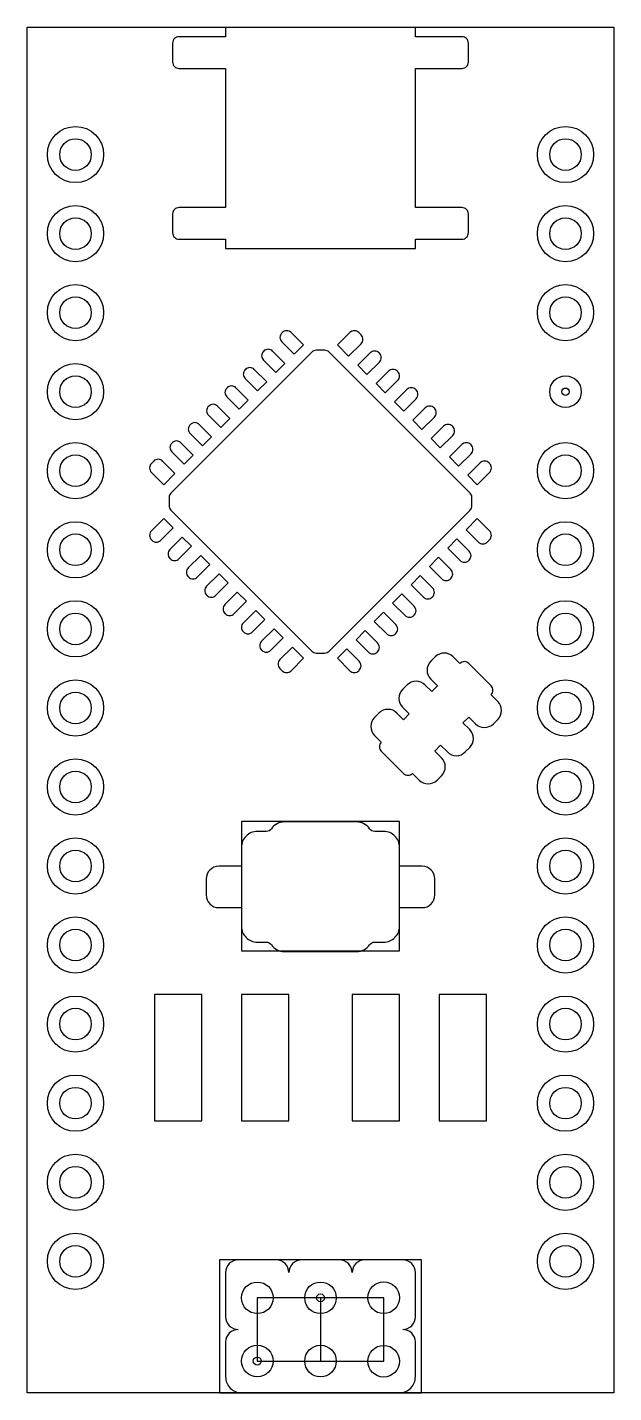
# Model space of a CAD drawing. Header units: millimetres. Extents: x -18.5 to 0, y 0 to 43.2.
import ezdxf

# ---------------------------------------------------------------- set-up
doc = ezdxf.new("R2010")
doc.units = ezdxf.units.MM
doc.layers.get('0').update_dxf_attribs({"linetype": 'CONTINUOUS'})

msp = doc.modelspace()

# ---------------------------------------------------------------- linework, layer by layer
for p, q in [((-11.269, 3), (-11.271, 1)), ((-7.271, 3.002), (-11.269, 3)), ((-9.271, 3), (-9.271, 0.998)), ((-7.271, 0.996), (-7.271, 3.002)), ((-11.271, 1), (-7.271, 0.996)), ((-6.771, 0), (-11.771, 0))]:
    msp.add_line(p, q)
for points in [[(-12.271, 1.6), (-12.271, 0.5, 0.414214), (-11.771, 0), (-18.542, 0), (-18.542, 43.18), (-12.271, 43.18), (-12.271, 42.88), (-13.748, 42.88, 0.414214), (-13.948, 42.68), (-13.948, 42.08, 0.414214), (-13.748, 41.88), (-12.271, 41.88), (-12.271, 37.48), (-13.748, 37.48, 0.414214), (-13.948, 37.28), (-13.948, 36.68, 0.414214), (-13.748, 36.48), (-12.271, 36.48), (-12.271, 36.18), (-6.271, 36.18), (-6.271, 36.48), (-4.794, 36.48, 0.414214), (-4.594, 36.68), (-4.594, 37.28, 0.414214), (-4.794, 37.48), (-6.271, 37.48), (-6.271, 41.88), (-4.794, 41.88, 0.414214), (-4.594, 42.08), (-4.594, 42.68, 0.414214), (-4.794, 42.88), (-6.271, 42.88), (-6.271, 43.18), (0, 43.18), (0, 0), (-6.771, 0, 0.414214), (-6.271, 0.5), (-6.271, 1.6, 0.414214), (-6.671, 2, 0.414214), (-6.271, 2.4), (-6.271, 3.8, 0.414214), (-6.671, 4.2), (-7.871, 4.2, 0.414214), (-8.271, 3.8, 0.414214), (-8.671, 4.2), (-9.871, 4.2, 0.414214), (-10.271, 3.8, 0.414214), (-10.671, 4.2), (-11.871, 4.2, 0.414214), (-12.271, 3.8), (-12.271, 2.4, 0.414214), (-11.871, 2, 0.414214)], [(-10.48, 33.526), (-10.494, 33.512, 0.414214), (-10.494, 33.23), (-10.104, 32.839), (-9.807, 33.136), (-10.197, 33.526, 0.414214)], [(-8.381, 32.781), (-7.99, 33.172, 0.414214), (-7.99, 33.455), (-8.062, 33.526, 0.414214), (-8.345, 33.526), (-8.735, 33.136)], [(-9.542, 32.909), (-14, 28.451, 0.198912), (-14.059, 28.309), (-14.059, 28.051, 0.198912), (-14, 27.909), (-9.542, 23.451, 0.198912), (-9.4, 23.392), (-9.142, 23.392, 0.198912), (-9, 23.451), (-4.542, 27.909, 0.198912), (-4.483, 28.051), (-4.483, 28.309, 0.198912), (-4.542, 28.451), (-9, 32.909, 0.198912), (-9.142, 32.968), (-9.4, 32.968, 0.198912)], [(-11.067, 32.94), (-11.074, 32.933, 0.414214), (-11.074, 32.65), (-10.683, 32.259), (-10.394, 32.549), (-10.784, 32.94, 0.414214)], [(-7.801, 32.202), (-7.41, 32.592, 0.414214), (-7.41, 32.875), (-7.418, 32.882, 0.414214), (-7.7, 32.882), (-8.091, 32.492)], [(-11.647, 32.36), (-11.654, 32.353, 0.414214), (-11.654, 32.07), (-11.263, 31.679), (-10.973, 31.969), (-11.364, 32.36, 0.414214)], [(-7.221, 31.622), (-6.831, 32.012, 0.414214), (-6.831, 32.295), (-6.838, 32.302, 0.414214), (-7.121, 32.302), (-7.511, 31.912)], [(-12.227, 31.78), (-12.234, 31.773, 0.414214), (-12.234, 31.49), (-11.843, 31.099), (-11.553, 31.389), (-11.944, 31.78, 0.414214)], [(-6.641, 31.042), (-6.251, 31.433, 0.414214), (-6.251, 31.715), (-6.258, 31.723, 0.414214), (-6.541, 31.723), (-6.931, 31.332)], [(-12.133, 30.81), (-12.524, 31.2, 0.414214), (-12.806, 31.2), (-12.814, 31.193, 0.414214), (-12.814, 30.91), (-12.423, 30.52)], [(-5.671, 31.136), (-5.678, 31.143, 0.414214), (-5.961, 31.143), (-6.352, 30.752), (-6.062, 30.462), (-5.671, 30.853, 0.414214)], [(-12.713, 30.23), (-13.103, 30.62, 0.414214), (-13.386, 30.62), (-13.393, 30.613, 0.414214), (-13.393, 30.33), (-13.003, 29.94)], [(-5.091, 30.556), (-5.098, 30.563, 0.414214), (-5.381, 30.563), (-5.772, 30.172), (-5.482, 29.882), (-5.091, 30.273, 0.414214)], [(-13.293, 29.65), (-13.683, 30.04, 0.414214), (-13.966, 30.04), (-13.973, 30.033, 0.414214), (-13.973, 29.751), (-13.583, 29.36)], [(-4.511, 29.976), (-4.518, 29.983, 0.414214), (-4.801, 29.983), (-5.192, 29.592), (-4.902, 29.303), (-4.511, 29.693, 0.414214)], [(-13.873, 29.07), (-14.263, 29.461, 0.414214), (-14.546, 29.461), (-14.617, 29.389, 0.414214), (-14.617, 29.106), (-14.227, 28.716)], [(-3.925, 29.389), (-3.939, 29.403, 0.414214), (-4.221, 29.403), (-4.612, 29.013), (-4.315, 28.716), (-3.925, 29.106, 0.414214)], [(-14.617, 26.971), (-14.603, 26.957, 0.414214), (-14.321, 26.957), (-13.93, 27.347), (-14.227, 27.644), (-14.617, 27.254, 0.414214)], [(-4.669, 27.29), (-4.279, 26.899, 0.414214), (-3.996, 26.899), (-3.925, 26.971, 0.414214), (-3.925, 27.254), (-4.315, 27.644)], [(-14.031, 26.384), (-14.024, 26.377, 0.414214), (-13.741, 26.377), (-13.35, 26.768), (-13.64, 27.057), (-14.031, 26.667, 0.414214)], [(-5.249, 26.71), (-4.859, 26.319, 0.414214), (-4.576, 26.319), (-4.569, 26.327, 0.414214), (-4.569, 26.609), (-4.959, 27)], [(-12.77, 26.188), (-13.06, 26.478), (-13.451, 26.087, 0.414214), (-13.451, 25.804), (-13.444, 25.797, 0.414214), (-13.161, 25.797)], [(-5.829, 26.13), (-5.439, 25.74, 0.414214), (-5.156, 25.74), (-5.149, 25.747, 0.414214), (-5.149, 26.03), (-5.539, 26.42)], [(-12.871, 25.224), (-12.864, 25.217, 0.414214), (-12.581, 25.217), (-12.19, 25.608), (-12.48, 25.898), (-12.871, 25.507, 0.414214)], [(-6.409, 25.55), (-6.018, 25.16, 0.414214), (-5.736, 25.16), (-5.728, 25.167, 0.414214), (-5.728, 25.45), (-6.119, 25.84)], [(-11.611, 25.028), (-11.901, 25.318), (-12.291, 24.927, 0.414214), (-12.291, 24.645), (-12.284, 24.637, 0.414214), (-12.001, 24.637)], [(-6.315, 24.58), (-6.308, 24.587, 0.414214), (-6.308, 24.87), (-6.699, 25.26), (-6.989, 24.971), (-6.598, 24.58, 0.414214)], [(-11.711, 24.065), (-11.704, 24.058, 0.414214), (-11.421, 24.058), (-11.031, 24.448), (-11.321, 24.738), (-11.711, 24.348, 0.414214)], [(-6.895, 24), (-6.888, 24.007, 0.414214), (-6.888, 24.29), (-7.279, 24.681), (-7.569, 24.391), (-7.178, 24, 0.414214)], [(-10.451, 23.868), (-10.741, 24.158), (-11.132, 23.768, 0.414214), (-11.132, 23.485), (-11.124, 23.478, 0.414214), (-10.842, 23.478)], [(-7.475, 23.42), (-7.468, 23.427, 0.414214), (-7.468, 23.71), (-7.859, 24.101), (-8.148, 23.811), (-7.758, 23.42, 0.414214)], [(-9.807, 23.224), (-10.161, 23.578), (-10.552, 23.188, 0.414214), (-10.552, 22.905), (-10.48, 22.833, 0.414214), (-10.197, 22.833)], [(-8.062, 22.833), (-8.048, 22.848, 0.414214), (-8.048, 23.13), (-8.438, 23.521), (-8.735, 23.224), (-8.345, 22.833, 0.414214)], [(-4.865, 23.061), (-5.077, 23.273, 0.414214), (-5.643, 23.273), (-5.784, 23.131, 0.414214), (-5.784, 22.566), (-5.572, 22.354), (-5.755, 22.171), (-5.967, 22.383, 0.414214), (-6.533, 22.383), (-6.674, 22.242, 0.414214), (-6.674, 21.676), (-6.462, 21.464), (-6.645, 21.281), (-6.857, 21.493, 0.414214), (-7.422, 21.493), (-7.564, 21.352, 0.414214), (-7.564, 20.786), (-7.352, 20.574, 0.414214), (-7.352, 20.291), (-6.645, 19.584, 0.414214), (-6.362, 19.584), (-6.15, 19.372, 0.414214), (-5.584, 19.372), (-5.443, 19.513, 0.414214), (-5.443, 20.079), (-5.655, 20.291), (-5.472, 20.474), (-5.26, 20.262, 0.414214), (-4.694, 20.262), (-4.553, 20.403, 0.414214), (-4.553, 20.969), (-4.765, 21.181), (-4.582, 21.364), (-4.37, 21.152, 0.414214), (-3.804, 21.152), (-3.663, 21.293, 0.414214), (-3.663, 21.859), (-3.875, 22.071, 0.414214), (-3.875, 22.354), (-4.582, 23.061, 0.414214)], [(-12.488, 15.34), (-11.771, 15.34), (-11.771, 14.75, 0.414214), (-11.271, 14.25), (-10.987, 14.25, -0.245393), (-10.823, 14.164, 0.245393), (-10.413, 13.95), (-8.129, 13.95, 0.245393), (-7.719, 14.164, -0.245393), (-7.555, 14.25), (-7.271, 14.25, 0.414214), (-6.771, 14.75), (-6.771, 15.34), (-6.054, 15.34, 0.414214), (-5.654, 15.74), (-5.654, 16.247, 0.414214), (-6.054, 16.647), (-6.771, 16.647), (-6.771, 17.25, 0.414214), (-7.271, 17.75), (-7.555, 17.75, -0.245393), (-7.719, 17.836, 0.245393), (-8.129, 18.05), (-10.413, 18.05, 0.245393), (-10.823, 17.836, -0.245393), (-10.987, 17.75), (-11.271, 17.75, 0.414214), (-11.771, 17.25), (-11.771, 16.647), (-12.488, 16.647, 0.414214), (-12.888, 16.247), (-12.888, 15.74, 0.414214)]]:
    msp.add_lwpolyline(points, format="xyb", close=True)
for points in [[(0, 0), (-18.542, 0), (-18.542, 43.18), (0, 43.18)], [(-11.771, 13.969), (-6.771, 13.969), (-6.771, 18.069), (-11.771, 18.069)], [(-13.021, 8.598), (-13.021, 12.598), (-14.521, 12.598), (-14.521, 8.598)], [(-10.271, 8.598), (-10.271, 12.598), (-11.771, 12.598), (-11.771, 8.598)], [(-8.271, 12.598), (-8.271, 8.598), (-6.771, 8.598), (-6.771, 12.598)], [(-5.521, 12.598), (-5.521, 8.598), (-4.021, 8.598), (-4.021, 12.598)], [(-12.464, 0), (-6.079, 0), (-6.079, 4.2), (-12.464, 4.2)]]:
    msp.add_lwpolyline(points, close=True)
for centre, radius in [((-17.018, 39.156), 0.889), ((-1.524, 39.156), 0.889), ((-17.018, 39.156), 0.5), ((-1.524, 39.156), 0.5), ((-17.018, 36.656), 0.889), ((-17.018, 36.656), 0.5), ((-1.524, 36.656), 0.889), ((-1.524, 36.656), 0.5), ((-17.018, 34.156), 0.889), ((-1.524, 34.156), 0.889), ((-17.018, 34.156), 0.5), ((-1.524, 34.156), 0.5), ((-17.018, 31.656), 0.889), ((-17.018, 31.656), 0.5), ((-1.524, 31.656), 0.5), ((-1.524, 31.656), 0.116), ((-17.018, 29.156), 0.889), ((-1.524, 29.156), 0.889), ((-17.018, 29.156), 0.5), ((-1.524, 29.156), 0.5), ((-17.018, 26.656), 0.889), ((-1.524, 26.656), 0.889), ((-17.018, 26.656), 0.5), ((-1.524, 26.656), 0.5), ((-17.018, 24.156), 0.889), ((-1.524, 24.156), 0.889), ((-17.018, 24.156), 0.5), ((-1.524, 24.156), 0.5), ((-17.018, 21.656), 0.889), ((-1.524, 21.656), 0.889), ((-17.018, 21.656), 0.5), ((-1.524, 21.656), 0.5), ((-17.018, 19.156), 0.889), ((-1.524, 19.156), 0.889), ((-17.018, 19.156), 0.5), ((-1.524, 19.156), 0.5), ((-17.018, 16.656), 0.889), ((-1.524, 16.656), 0.889), ((-17.018, 16.656), 0.5), ((-1.524, 16.656), 0.5), ((-17.018, 14.156), 0.889), ((-1.524, 14.156), 0.889), ((-17.018, 14.156), 0.5), ((-1.524, 14.156), 0.5), ((-17.018, 11.656), 0.889), ((-1.524, 11.656), 0.889), ((-17.018, 11.656), 0.5), ((-1.524, 11.656), 0.5), ((-17.018, 9.156), 0.889), ((-1.524, 9.156), 0.889), ((-17.018, 9.156), 0.5), ((-1.524, 9.156), 0.5), ((-17.018, 6.656), 0.889), ((-1.524, 6.656), 0.889), ((-17.018, 6.656), 0.5), ((-1.524, 6.656), 0.5), ((-17.018, 4.156), 0.889), ((-1.524, 4.156), 0.889), ((-17.018, 4.156), 0.5), ((-1.524, 4.156), 0.5), ((-11.269, 3), 0.5), ((-9.271, 3), 0.5), ((-7.271, 3.002), 0.5), ((-9.271, 3), 0.126), ((-11.271, 1), 0.5), ((-9.271, 0.998), 0.5), ((-7.271, 0.996), 0.5), ((-11.271, 1), 0.126)]:
    msp.add_circle(centre, radius)

doc.saveas('drawing.dxf')
